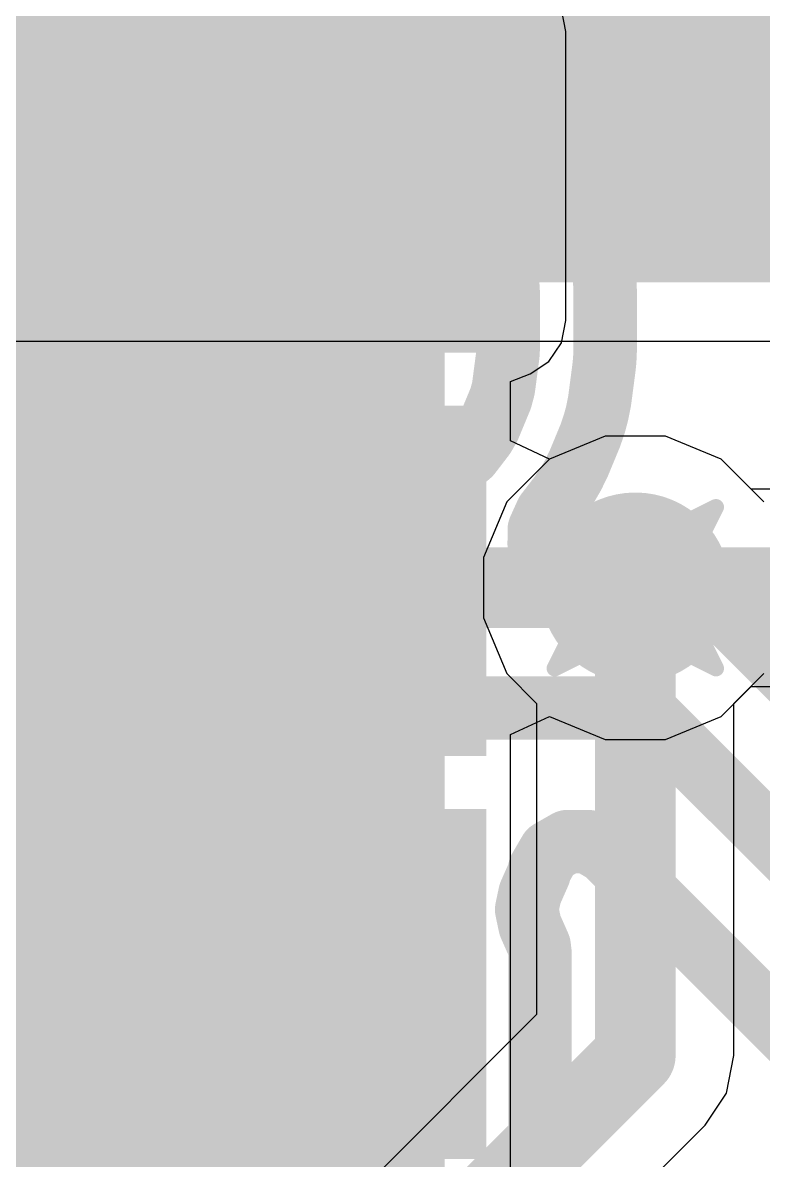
# Model space of a CAD drawing. Header units: inches. Extents: x 0 to 12.4, y -0.6 to 2.2.
# Drawn here: x 1.681 to 1.7729, y 1.743 to 1.8841 of the extents above; entities that cross this region are included whole.
import ezdxf

# ---------------------------------------------------------------- set-up
doc = ezdxf.new("R2010")
doc.units = ezdxf.units.IN
doc.header["$MEASUREMENT"] = 0
for name, color, linetype in [('Bottom Layer', 5, 'Continuous'), ('Dimension', 6, 'Continuous'), ('Drill Drawing', 1, 'Continuous'), ('Top Layer', 1, 'Continuous'), ('Top Paste', 8, 'Continuous'), ('Top Solder', 216, 'Continuous'), ('Via Holes', 16, 'Continuous')]:
    doc.layers.add(name, color=color, linetype=linetype)

# ---------------------------------------------------------------- blocks, each defined once
blk = doc.blocks.new('41_SMD_UFL_M______17')
at = {"layer": 'Top Layer'}
for points in [[(-0.37401575, 0.31732285), (-0.31496065, 0.31732285), (-0.31496065, 0.28188975), (-0.37401575, 0.28188975)], [(-0.37401575, 0.26732285), (-0.31496065, 0.26732285), (-0.31496065, 0.23188975), (-0.37401575, 0.23188975)], [(-0.37401575, 0.21732285), (-0.31496065, 0.21732285), (-0.31496065, 0.18188975), (-0.37401575, 0.18188975)]]:
    blk.add_hatch(color=1, dxfattribs=at).paths.add_polyline_path(points)
at = {"layer": 'Top Paste'}
for points in [[(-0.37401575, 0.31732285), (-0.31496065, 0.31732285), (-0.31496065, 0.28188975), (-0.37401575, 0.28188975)], [(-0.37401575, 0.26732285), (-0.31496065, 0.26732285), (-0.31496065, 0.23188975), (-0.37401575, 0.23188975)], [(-0.37401575, 0.21732285), (-0.31496065, 0.21732285), (-0.31496065, 0.18188975), (-0.37401575, 0.18188975)]]:
    blk.add_hatch(color=8, dxfattribs=at).paths.add_polyline_path(points)
at = {"layer": 'Top Solder'}
for points in [[(-0.37801575, 0.32132285), (-0.31096065, 0.32132285), (-0.31096065, 0.27788975), (-0.37801575, 0.27788975)], [(-0.37801575, 0.27132285), (-0.31096065, 0.27132285), (-0.31096065, 0.22788975), (-0.37801575, 0.22788975)], [(-0.37801575, 0.22132285), (-0.31096065, 0.22132285), (-0.31096065, 0.17788975), (-0.37801575, 0.17788975)]]:
    blk.add_hatch(color=216, dxfattribs=at).paths.add_polyline_path(points)

msp = doc.modelspace()

# ---------------------------------------------------------------- hatches: boundary and pattern name
at = {"layer": 'Bottom Layer'}
h = msp.add_hatch(color=5, dxfattribs=at)
edge = h.paths.add_edge_path()
edge.add_arc((1.757, 1.814), 0.011811, 0, 360)
at = {"layer": 'Dimension'}
for points in [[(1.67430525, 1.91680765), (1.73336035, 1.91680765), (1.73336035, 1.88137455), (1.67430525, 1.88137455)], [(1.67430525, 1.91680765), (1.73336035, 1.91680765), (1.73336035, 1.88137455), (1.67430525, 1.88137455)], [(1.67430525, 1.91680765), (1.73336035, 1.91680765), (1.73336035, 1.88137455), (1.67430525, 1.88137455)], [(1.67430525, 1.86680765), (1.73336035, 1.86680765), (1.73336035, 1.83137455), (1.67430525, 1.83137455)], [(1.67430525, 1.86680765), (1.73336035, 1.86680765), (1.73336035, 1.83137455), (1.67430525, 1.83137455)], [(1.67430525, 1.86680765), (1.73336035, 1.86680765), (1.73336035, 1.83137455), (1.67430525, 1.83137455)], [(1.67430525, 1.81680765), (1.73336035, 1.81680765), (1.73336035, 1.78137455), (1.67430525, 1.78137455)], [(1.67430525, 1.81680765), (1.73336035, 1.81680765), (1.73336035, 1.78137455), (1.67430525, 1.78137455)], [(1.67430525, 1.81680765), (1.73336035, 1.81680765), (1.73336035, 1.78137455), (1.67430525, 1.78137455)], [(1.67430525, 1.76680765), (1.73336035, 1.76680765), (1.73336035, 1.73137455), (1.67430525, 1.73137455)], [(1.67430525, 1.76680765), (1.73336035, 1.76680765), (1.73336035, 1.73137455), (1.67430525, 1.73137455)], [(1.67430525, 1.76680765), (1.73336035, 1.76680765), (1.73336035, 1.73137455), (1.67430525, 1.73137455)]]:
    msp.add_hatch(color=6, dxfattribs=at).paths.add_polyline_path(points)
at = {"layer": 'Top Layer'}
msp.add_hatch(color=1, dxfattribs=at).paths.add_polyline_path([(1.619, 1.8471226), (1.7412344, 1.8471226), (1.7412344, 1.883), (1.619, 1.883)])
h = msp.add_hatch(color=1, dxfattribs=at)
edge = h.paths.add_edge_path()
edge.add_arc((1.757, 1.814), 0.011811, 0, 360)
at = {"layer": 'Via Holes'}
h = msp.add_hatch(color=7, dxfattribs=at)
edge = h.paths.add_edge_path()
edge.add_arc((1.757, 1.814), 0.0059055, 0, 360)

# ---------------------------------------------------------------- linework, layer by layer
at = {"layer": 'Bottom Layer'}
for p, q in [((1.6675858, 1.8445709), (2.2073259, 1.8445709)), ((1.7532583, 1.832811), (1.7463444, 1.8299472)), ((1.7607417, 1.832811), (1.7532583, 1.832811)), ((1.7676556, 1.8299472), (1.7607417, 1.832811)), ((1.7463444, 1.8299472), (1.7410528, 1.8246556)), ((1.7713677, 1.8262351), (1.7676556, 1.8299472)), ((2.137, 1.8262351), (1.7713677, 1.8262351)), ((1.7410528, 1.8246556), (1.738189, 1.8177417)), ((1.738189, 1.8177417), (1.738189, 1.8102583)), ((1.738189, 1.8102583), (1.7410528, 1.8033444)), ((1.7410528, 1.8033444), (1.7447649, 1.7996323)), ((1.7692351, 1.7996323), (1.7713677, 1.8017649)), ((1.7713677, 1.8017649), (2.1319321, 1.8017649)), ((1.7447649, 1.7996323), (1.7447649, 1.7610679)), ((1.7692351, 1.756), (1.7692351, 1.7996323)), ((1.7447649, 1.7610679), (1.6989321, 1.7152351)), ((1.7683038, 1.7513178), (1.7692351, 1.756)), ((1.7656515, 1.7473485), (1.7683038, 1.7513178)), ((1.7126515, 1.6943485), (1.7656515, 1.7473485))]:
    msp.add_line(p, q, dxfattribs=at)
for points in [[(0.7684136, 1.8814136, 0.0590551, 0.0590551, 0), (2.2225866, 1.8814136, 0.0590551, 0.0590551, 0)], [(1.757, 1.756, 0.01, 0.01, 0), (1.757, 1.814, 0.01, 0.01, 0)], [(1.757, 1.814, 0.01, 0.01, 0), (2.137, 1.814, 0.01, 0.01, 0)], [(1.704, 1.703, 0.01, 0.01, 0), (1.757, 1.756, 0.01, 0.01, 0)]]:
    msp.add_lwpolyline(points, format="xyseb", dxfattribs=at)
for points in [[(1.7545, 1.814, 0.005, 0.005, 1), (1.7595, 1.814, 0.005, 0.005, 1)], [(1.7545, 1.814, 0.005, 0.005, 1), (1.7595, 1.814, 0.005, 0.005, 1)], [(1.7545, 1.756, 0.005, 0.005, 1), (1.7595, 1.756, 0.005, 0.005, 1)], [(1.7545, 1.756, 0.005, 0.005, 1), (1.7595, 1.756, 0.005, 0.005, 1)]]:
    msp.add_lwpolyline(points, format="xyseb", close=True, dxfattribs=at)
at = {"layer": 'Dimension'}
for points in [[(1.7530454, 1.8796219, 0.007874, 0.007874, 0), (1.7530454, 1.8886058, 0.007874, 0.007874, 0)], [(1.752826, 1.8774507, 0.007874, 0.007874, 0), (1.7530315, 1.8793622, 0.007874, 0.007874, 0)], [(1.7530315, 1.8793622, 0.007874, 0.007874, 0), (1.7530454, 1.8796219, 0.007874, 0.007874, 0)], [(1.7509372, 1.8721707, 0.007874, 0.007874, 0), (1.7526867, 1.8768611, 0.007874, 0.007874, 0)], [(1.7526867, 1.8768611, 0.007874, 0.007874, 0), (1.752826, 1.8774507, 0.007874, 0.007874, 0)], [(1.7490779, 1.8683198, 0.007874, 0.007874, 0), (1.7500309, 1.8707959, 0.007874, 0.007874, 0)], [(1.7500309, 1.8707959, 0.007874, 0.007874, 0), (1.750606, 1.871564, 0.007874, 0.007874, 0)], [(1.750606, 1.871564, 0.007874, 0.007874, 0), (1.7509372, 1.8721707, 0.007874, 0.007874, 0)], [(1.6725389, 1.8695439, 0.007874, 0.007874, 0), (1.7269527, 1.8695439, 0.007874, 0.007874, 0)], [(1.7269527, 1.8695439, 0.007874, 0.007874, 0), (1.7288209, 1.8691723, 0.007874, 0.007874, 0)], [(1.7288209, 1.8691723, 0.007874, 0.007874, 0), (1.7307981, 1.8683533, 0.007874, 0.007874, 0)], [(1.7307981, 1.8683533, 0.007874, 0.007874, 0), (1.7319018, 1.8677161, 0.007874, 0.007874, 0)], [(1.7490779, 1.8683198, 0.007874, 0.007874, 0), (1.7495606, 1.865711, 0.007874, 0.007874, 0)], [(1.7319018, 1.8677161, 0.007874, 0.007874, 0), (1.7349589, 1.8653703, 0.007874, 0.007874, 0)], [(1.7349589, 1.8653703, 0.007874, 0.007874, 0), (1.73586, 1.8644691, 0.007874, 0.007874, 0)], [(1.7495606, 1.865711, 0.007874, 0.007874, 0), (1.749955, 1.8649111, 0.007874, 0.007874, 0)], [(1.73586, 1.8644691, 0.007874, 0.007874, 0), (1.7382058, 1.861412, 0.007874, 0.007874, 0)], [(1.749955, 1.8649111, 0.007874, 0.007874, 0), (1.7514297, 1.861351, 0.007874, 0.007874, 0)], [(1.7382058, 1.861412, 0.007874, 0.007874, 0), (1.738843, 1.8603084, 0.007874, 0.007874, 0)], [(1.7514297, 1.861351, 0.007874, 0.007874, 0), (1.7519354, 1.8598613, 0.007874, 0.007874, 0)], [(1.738843, 1.8603084, 0.007874, 0.007874, 0), (1.7403177, 1.8567483, 0.007874, 0.007874, 0)], [(1.7519354, 1.8598613, 0.007874, 0.007874, 0), (1.7522652, 1.8586303, 0.007874, 0.007874, 0)], [(1.7522652, 1.8586303, 0.007874, 0.007874, 0), (1.7525722, 1.8570873, 0.007874, 0.007874, 0)], [(1.7403177, 1.8567483, 0.007874, 0.007874, 0), (1.7406475, 1.8555173, 0.007874, 0.007874, 0)], [(1.7525722, 1.8570873, 0.007874, 0.007874, 0), (1.7531173, 1.8529469, 0.007874, 0.007874, 0)], [(1.7406475, 1.8555173, 0.007874, 0.007874, 0), (1.7411926, 1.8513769, 0.007874, 0.007874, 0)], [(1.7531173, 1.8529469, 0.007874, 0.007874, 0), (1.7531944, 1.8521637, 0.007874, 0.007874, 0)], [(1.7411926, 1.8513769, 0.007874, 0.007874, 0), (1.7412344, 1.8507397, 0.007874, 0.007874, 0)], [(1.7531944, 1.8521637, 0.007874, 0.007874, 0), (1.7532362, 1.8515264, 0.007874, 0.007874, 0)], [(1.7532362, 1.8515264, 0.007874, 0.007874, 0), (1.753262, 1.8507397, 0.007874, 0.007874, 0)], [(1.7412344, 1.8435055, 0.007874, 0.007874, 0), (1.7412344, 1.8507397, 0.007874, 0.007874, 0)], [(1.753262, 1.8435055, 0.007874, 0.007874, 0), (1.753262, 1.8507397, 0.007874, 0.007874, 0)], [(1.7406475, 1.838728, 0.007874, 0.007874, 0), (1.7411926, 1.8428683, 0.007874, 0.007874, 0)], [(1.7411926, 1.8428683, 0.007874, 0.007874, 0), (1.7412344, 1.8435055, 0.007874, 0.007874, 0)], [(1.7531944, 1.8420815, 0.007874, 0.007874, 0), (1.7532362, 1.8427188, 0.007874, 0.007874, 0)], [(1.7532362, 1.8427188, 0.007874, 0.007874, 0), (1.753262, 1.8435055, 0.007874, 0.007874, 0)], [(1.7525722, 1.837158, 0.007874, 0.007874, 0), (1.7531173, 1.8412983, 0.007874, 0.007874, 0)], [(1.7531173, 1.8412983, 0.007874, 0.007874, 0), (1.7531944, 1.8420815, 0.007874, 0.007874, 0)], [(1.7403177, 1.837497, 0.007874, 0.007874, 0), (1.7406475, 1.838728, 0.007874, 0.007874, 0)], [(1.738843, 1.8339369, 0.007874, 0.007874, 0), (1.7403177, 1.837497, 0.007874, 0.007874, 0)], [(1.7522652, 1.835615, 0.007874, 0.007874, 0), (1.7525722, 1.837158, 0.007874, 0.007874, 0)], [(1.7519354, 1.834384, 0.007874, 0.007874, 0), (1.7522652, 1.835615, 0.007874, 0.007874, 0)], [(1.7514297, 1.8328942, 0.007874, 0.007874, 0), (1.7519354, 1.834384, 0.007874, 0.007874, 0)], [(1.7364526, 1.8305483, 0.007874, 0.007874, 0), (1.7382058, 1.8328332, 0.007874, 0.007874, 0)], [(1.7382058, 1.8328332, 0.007874, 0.007874, 0), (1.738843, 1.8339369, 0.007874, 0.007874, 0)], [(1.749955, 1.8293341, 0.007874, 0.007874, 0), (1.7514297, 1.8328942, 0.007874, 0.007874, 0)], [(1.7347388, 1.8291418, 0.007874, 0.007874, 0), (1.7364526, 1.8305483, 0.007874, 0.007874, 0)], [(1.6726798, 1.8286383, 0.007874, 0.007874, 0), (1.7325796, 1.8286383, 0.007874, 0.007874, 0)], [(1.7325796, 1.8286383, 0.007874, 0.007874, 0), (1.7347388, 1.8291418, 0.007874, 0.007874, 0)], [(1.7492592, 1.827923, 0.007874, 0.007874, 0), (1.749955, 1.8293341, 0.007874, 0.007874, 0)], [(1.748622, 1.8268194, 0.007874, 0.007874, 0), (1.7492592, 1.827923, 0.007874, 0.007874, 0)], [(1.747748, 1.8255114, 0.007874, 0.007874, 0), (1.748622, 1.8268194, 0.007874, 0.007874, 0)], [(1.7460115, 1.8232484, 0.007874, 0.007874, 0), (1.747748, 1.8255114, 0.007874, 0.007874, 0)], [(1.7450948, 1.8212198, 0.007874, 0.007874, 0), (1.7460115, 1.8232484, 0.007874, 0.007874, 0)], [(1.7450948, 1.8212198, 0.007874, 0.007874, 0), (1.7451534, 1.819572, 0.007874, 0.007874, 0)], [(1.7450763, 1.8195631, 0.007874, 0.007874, 0), (1.7451534, 1.819572, 0.007874, 0.007874, 0)], [(1.7450763, 1.8195631, 0.007874, 0.007874, 0), (1.7451186, 1.8191985, 0.007874, 0.007874, 0)], [(1.7451186, 1.8191985, 0.007874, 0.007874, 0), (1.745121, 1.8191782, 0.007874, 0.007874, 0)], [(1.745121, 1.8191782, 0.007874, 0.007874, 0), (1.7451723, 1.8190411, 0.007874, 0.007874, 0)], [(1.7451723, 1.8190411, 0.007874, 0.007874, 0), (1.7451739, 1.818995, 0.007874, 0.007874, 0)], [(1.7451739, 1.818995, 0.007874, 0.007874, 0), (1.745215, 1.8188441, 0.007874, 0.007874, 0)], [(1.745215, 1.8188441, 0.007874, 0.007874, 0), (1.7452431, 1.8188518, 0.007874, 0.007874, 0)], [(1.7452431, 1.8188518, 0.007874, 0.007874, 0), (1.7459428, 1.8169818, 0.007874, 0.007874, 0)], [(1.7459428, 1.8169818, 0.007874, 0.007874, 0), (1.7476939, 1.815422, 0.007874, 0.007874, 0)], [(1.7476939, 1.815422, 0.007874, 0.007874, 0), (1.7499704, 1.8148588, 0.007874, 0.007874, 0)], [(1.7499704, 1.8148588, 0.007874, 0.007874, 0), (1.7598829, 1.8148588, 0.007874, 0.007874, 0)], [(1.7598829, 1.8148588, 0.007874, 0.007874, 0), (1.7602672, 1.8148588, 0.007874, 0.007874, 0)], [(1.7602672, 1.8148588, 0.007874, 0.007874, 0), (1.7606326, 1.8147401, 0.007874, 0.007874, 0)], [(1.7606326, 1.8147401, 0.007874, 0.007874, 0), (1.7606327, 1.8147401, 0.007874, 0.007874, 0)], [(1.7606327, 1.8147401, 0.007874, 0.007874, 0), (1.7610968, 1.8145893, 0.007874, 0.007874, 0)], [(1.7610968, 1.8145893, 0.007874, 0.007874, 0), (1.7618414, 1.8144105, 0.007874, 0.007874, 0)], [(1.7618414, 1.8144105, 0.007874, 0.007874, 0), (1.7623236, 1.8143341, 0.007874, 0.007874, 0)], [(1.7623236, 1.8143341, 0.007874, 0.007874, 0), (1.7623237, 1.8143341, 0.007874, 0.007874, 0)], [(1.7623237, 1.8143341, 0.007874, 0.007874, 0), (1.7627031, 1.814274, 0.007874, 0.007874, 0)], [(1.7627031, 1.814274, 0.007874, 0.007874, 0), (1.7630453, 1.8140996, 0.007874, 0.007874, 0)], [(1.7630453, 1.8140996, 0.007874, 0.007874, 0), (1.7630454, 1.8140996, 0.007874, 0.007874, 0)], [(1.7630454, 1.8140996, 0.007874, 0.007874, 0), (1.7634802, 1.813878, 0.007874, 0.007874, 0)], [(1.7634802, 1.813878, 0.007874, 0.007874, 0), (1.7641879, 1.8135849, 0.007874, 0.007874, 0)], [(1.7641879, 1.8135849, 0.007874, 0.007874, 0), (1.7650175, 1.8133154, 0.007874, 0.007874, 0)], [(1.7650175, 1.8133154, 0.007874, 0.007874, 0), (1.7653281, 1.8130897, 0.007874, 0.007874, 0)], [(1.7653281, 1.8130897, 0.007874, 0.007874, 0), (1.7653284, 1.8130895, 0.007874, 0.007874, 0)], [(1.7653284, 1.8130895, 0.007874, 0.007874, 0), (1.7657232, 1.8128027, 0.007874, 0.007874, 0)], [(1.7657232, 1.8128027, 0.007874, 0.007874, 0), (1.7663761, 1.8124026, 0.007874, 0.007874, 0)], [(1.7663761, 1.8124026, 0.007874, 0.007874, 0), (1.7668111, 1.8121809, 0.007874, 0.007874, 0)], [(1.7668111, 1.8121809, 0.007874, 0.007874, 0), (1.7671534, 1.8120065, 0.007874, 0.007874, 0)], [(1.7671534, 1.8120065, 0.007874, 0.007874, 0), (1.7680417, 1.8111182, 0.007874, 0.007874, 0)], [(1.7680417, 1.8111182, 0.007874, 0.007874, 0), (1.7680418, 1.811118, 0.007874, 0.007874, 0)], [(1.7680418, 1.811118, 0.007874, 0.007874, 0), (1.8477495, 1.7314104, 0.007874, 0.007874, 0)], [(1.6750927, 1.7990911, 0.007874, 0.007874, 0), (1.7038328, 1.7990911, 0.007874, 0.007874, 0)], [(1.7038328, 1.7990911, 0.007874, 0.007874, 0), (1.7577698, 1.7990911, 0.007874, 0.007874, 0)], [(1.7577698, 1.7990911, 0.007874, 0.007874, 0), (1.8357226, 1.7211383, 0.007874, 0.007874, 0)], [(1.7464143, 1.7812635, 0.007874, 0.007874, 0), (1.7486019, 1.7825196, 0.007874, 0.007874, 0)], [(1.7486019, 1.7825196, 0.007874, 0.007874, 0), (1.7511244, 1.7825159, 0.007874, 0.007874, 0)], [(1.7511244, 1.7825159, 0.007874, 0.007874, 0), (1.7533084, 1.7812536, 0.007874, 0.007874, 0)], [(1.7451457, 1.7790832, 0.007874, 0.007874, 0), (1.7464143, 1.7812635, 0.007874, 0.007874, 0)], [(1.7533084, 1.7812536, 0.007874, 0.007874, 0), (1.818525, 1.716037, 0.007874, 0.007874, 0)], [(1.7439478, 1.776063, 0.007874, 0.007874, 0), (1.7450763, 1.778619, 0.007874, 0.007874, 0)], [(1.7450763, 1.778619, 0.007874, 0.007874, 0), (1.7451186, 1.7789838, 0.007874, 0.007874, 0)], [(1.7451186, 1.7789838, 0.007874, 0.007874, 0), (1.7451457, 1.7790832, 0.007874, 0.007874, 0)], [(1.7435318, 1.7740912, 0.007874, 0.007874, 0), (1.7439478, 1.776063, 0.007874, 0.007874, 0)], [(1.7435318, 1.7740912, 0.007874, 0.007874, 0), (1.7439478, 1.7721192, 0.007874, 0.007874, 0)], [(1.7439478, 1.7721192, 0.007874, 0.007874, 0), (1.7450763, 1.7695632, 0.007874, 0.007874, 0)], [(1.7450763, 1.7695632, 0.007874, 0.007874, 0), (1.7451911, 1.7685739, 0.007874, 0.007874, 0)], [(1.7451911, 1.7296082, 0.007874, 0.007874, 0), (1.7451911, 1.7685739, 0.007874, 0.007874, 0)]]:
    msp.add_lwpolyline(points, format="xyseb", dxfattribs=at)
for points in [[(1.751063, 1.8793622, 0.003937, 0.003937, 1), (1.755, 1.8793622, 0.003937, 0.003937, 1)], [(1.751063, 1.8793622, 0.003937, 0.003937, 1), (1.755, 1.8793622, 0.003937, 0.003937, 1)], [(1.7510769, 1.8796219, 0.003937, 0.003937, 1), (1.7550139, 1.8796219, 0.003937, 0.003937, 1)], [(1.7510769, 1.8796219, 0.003937, 0.003937, 1), (1.7550139, 1.8796219, 0.003937, 0.003937, 1)], [(1.7507182, 1.8768611, 0.003937, 0.003937, 1), (1.7546552, 1.8768611, 0.003937, 0.003937, 1)], [(1.7507182, 1.8768611, 0.003937, 0.003937, 1), (1.7546552, 1.8768611, 0.003937, 0.003937, 1)], [(1.7508575, 1.8774507, 0.003937, 0.003937, 1), (1.7547945, 1.8774507, 0.003937, 0.003937, 1)], [(1.7508575, 1.8774507, 0.003937, 0.003937, 1), (1.7547945, 1.8774507, 0.003937, 0.003937, 1)], [(1.7480624, 1.8707959, 0.003937, 0.003937, 1), (1.7519994, 1.8707959, 0.003937, 0.003937, 1)], [(1.7480624, 1.8707959, 0.003937, 0.003937, 1), (1.7519994, 1.8707959, 0.003937, 0.003937, 1)], [(1.7486375, 1.871564, 0.003937, 0.003937, 1), (1.7525745, 1.871564, 0.003937, 0.003937, 1)], [(1.7486375, 1.871564, 0.003937, 0.003937, 1), (1.7525745, 1.871564, 0.003937, 0.003937, 1)], [(1.7489687, 1.8721707, 0.003937, 0.003937, 1), (1.7529057, 1.8721707, 0.003937, 0.003937, 1)], [(1.7489687, 1.8721707, 0.003937, 0.003937, 1), (1.7529057, 1.8721707, 0.003937, 0.003937, 1)], [(1.7249842, 1.8695439, 0.003937, 0.003937, 1), (1.7289212, 1.8695439, 0.003937, 0.003937, 1)], [(1.7249842, 1.8695439, 0.003937, 0.003937, 1), (1.7289212, 1.8695439, 0.003937, 0.003937, 1)], [(1.7268524, 1.8691723, 0.003937, 0.003937, 1), (1.7307894, 1.8691723, 0.003937, 0.003937, 1)], [(1.7268524, 1.8691723, 0.003937, 0.003937, 1), (1.7307894, 1.8691723, 0.003937, 0.003937, 1)], [(1.7288296, 1.8683533, 0.003937, 0.003937, 1), (1.7327666, 1.8683533, 0.003937, 0.003937, 1)], [(1.7288296, 1.8683533, 0.003937, 0.003937, 1), (1.7327666, 1.8683533, 0.003937, 0.003937, 1)], [(1.7471094, 1.8683198, 0.003937, 0.003937, 1), (1.7510464, 1.8683198, 0.003937, 0.003937, 1)], [(1.7471094, 1.8683198, 0.003937, 0.003937, 1), (1.7510464, 1.8683198, 0.003937, 0.003937, 1)], [(1.7299333, 1.8677161, 0.003937, 0.003937, 1), (1.7338703, 1.8677161, 0.003937, 0.003937, 1)], [(1.7299333, 1.8677161, 0.003937, 0.003937, 1), (1.7338703, 1.8677161, 0.003937, 0.003937, 1)], [(1.7329904, 1.8653703, 0.003937, 0.003937, 1), (1.7369274, 1.8653703, 0.003937, 0.003937, 1)], [(1.7329904, 1.8653703, 0.003937, 0.003937, 1), (1.7369274, 1.8653703, 0.003937, 0.003937, 1)], [(1.7475921, 1.865711, 0.003937, 0.003937, 1), (1.7515291, 1.865711, 0.003937, 0.003937, 1)], [(1.7475921, 1.865711, 0.003937, 0.003937, 1), (1.7515291, 1.865711, 0.003937, 0.003937, 1)], [(1.7338915, 1.8644691, 0.003937, 0.003937, 1), (1.7378285, 1.8644691, 0.003937, 0.003937, 1)], [(1.7338915, 1.8644691, 0.003937, 0.003937, 1), (1.7378285, 1.8644691, 0.003937, 0.003937, 1)], [(1.7479865, 1.8649111, 0.003937, 0.003937, 1), (1.7519235, 1.8649111, 0.003937, 0.003937, 1)], [(1.7479865, 1.8649111, 0.003937, 0.003937, 1), (1.7519235, 1.8649111, 0.003937, 0.003937, 1)], [(1.7362373, 1.861412, 0.003937, 0.003937, 1), (1.7401743, 1.861412, 0.003937, 0.003937, 1)], [(1.7362373, 1.861412, 0.003937, 0.003937, 1), (1.7401743, 1.861412, 0.003937, 0.003937, 1)], [(1.7494612, 1.861351, 0.003937, 0.003937, 1), (1.7533982, 1.861351, 0.003937, 0.003937, 1)], [(1.7494612, 1.861351, 0.003937, 0.003937, 1), (1.7533982, 1.861351, 0.003937, 0.003937, 1)], [(1.7368745, 1.8603084, 0.003937, 0.003937, 1), (1.7408115, 1.8603084, 0.003937, 0.003937, 1)], [(1.7368745, 1.8603084, 0.003937, 0.003937, 1), (1.7408115, 1.8603084, 0.003937, 0.003937, 1)], [(1.7499669, 1.8598613, 0.003937, 0.003937, 1), (1.7539039, 1.8598613, 0.003937, 0.003937, 1)], [(1.7499669, 1.8598613, 0.003937, 0.003937, 1), (1.7539039, 1.8598613, 0.003937, 0.003937, 1)], [(1.7502967, 1.8586303, 0.003937, 0.003937, 1), (1.7542337, 1.8586303, 0.003937, 0.003937, 1)], [(1.7502967, 1.8586303, 0.003937, 0.003937, 1), (1.7542337, 1.8586303, 0.003937, 0.003937, 1)], [(1.7383492, 1.8567483, 0.003937, 0.003937, 1), (1.7422862, 1.8567483, 0.003937, 0.003937, 1)], [(1.7383492, 1.8567483, 0.003937, 0.003937, 1), (1.7422862, 1.8567483, 0.003937, 0.003937, 1)], [(1.7506037, 1.8570873, 0.003937, 0.003937, 1), (1.7545407, 1.8570873, 0.003937, 0.003937, 1)], [(1.7506037, 1.8570873, 0.003937, 0.003937, 1), (1.7545407, 1.8570873, 0.003937, 0.003937, 1)], [(1.738679, 1.8555173, 0.003937, 0.003937, 1), (1.742616, 1.8555173, 0.003937, 0.003937, 1)], [(1.738679, 1.8555173, 0.003937, 0.003937, 1), (1.742616, 1.8555173, 0.003937, 0.003937, 1)], [(1.7511488, 1.8529469, 0.003937, 0.003937, 1), (1.7550858, 1.8529469, 0.003937, 0.003937, 1)], [(1.7511488, 1.8529469, 0.003937, 0.003937, 1), (1.7550858, 1.8529469, 0.003937, 0.003937, 1)], [(1.7392241, 1.8513769, 0.003937, 0.003937, 1), (1.7431611, 1.8513769, 0.003937, 0.003937, 1)], [(1.7392241, 1.8513769, 0.003937, 0.003937, 1), (1.7431611, 1.8513769, 0.003937, 0.003937, 1)], [(1.7512259, 1.8521637, 0.003937, 0.003937, 1), (1.7551629, 1.8521637, 0.003937, 0.003937, 1)], [(1.7512259, 1.8521637, 0.003937, 0.003937, 1), (1.7551629, 1.8521637, 0.003937, 0.003937, 1)], [(1.7512677, 1.8515264, 0.003937, 0.003937, 1), (1.7552047, 1.8515264, 0.003937, 0.003937, 1)], [(1.7512677, 1.8515264, 0.003937, 0.003937, 1), (1.7552047, 1.8515264, 0.003937, 0.003937, 1)], [(1.7392659, 1.8507397, 0.003937, 0.003937, 1), (1.7432029, 1.8507397, 0.003937, 0.003937, 1)], [(1.7392659, 1.8507397, 0.003937, 0.003937, 1), (1.7432029, 1.8507397, 0.003937, 0.003937, 1)], [(1.7512935, 1.8507397, 0.003937, 0.003937, 1), (1.7552305, 1.8507397, 0.003937, 0.003937, 1)], [(1.7512935, 1.8507397, 0.003937, 0.003937, 1), (1.7552305, 1.8507397, 0.003937, 0.003937, 1)], [(1.7392241, 1.8428683, 0.003937, 0.003937, 1), (1.7431611, 1.8428683, 0.003937, 0.003937, 1)], [(1.7392241, 1.8428683, 0.003937, 0.003937, 1), (1.7431611, 1.8428683, 0.003937, 0.003937, 1)], [(1.7392659, 1.8435055, 0.003937, 0.003937, 1), (1.7432029, 1.8435055, 0.003937, 0.003937, 1)], [(1.7392659, 1.8435055, 0.003937, 0.003937, 1), (1.7432029, 1.8435055, 0.003937, 0.003937, 1)], [(1.7512677, 1.8427188, 0.003937, 0.003937, 1), (1.7552047, 1.8427188, 0.003937, 0.003937, 1)], [(1.7512677, 1.8427188, 0.003937, 0.003937, 1), (1.7552047, 1.8427188, 0.003937, 0.003937, 1)], [(1.7512935, 1.8435055, 0.003937, 0.003937, 1), (1.7552305, 1.8435055, 0.003937, 0.003937, 1)], [(1.7512935, 1.8435055, 0.003937, 0.003937, 1), (1.7552305, 1.8435055, 0.003937, 0.003937, 1)], [(1.7511488, 1.8412983, 0.003937, 0.003937, 1), (1.7550858, 1.8412983, 0.003937, 0.003937, 1)], [(1.7511488, 1.8412983, 0.003937, 0.003937, 1), (1.7550858, 1.8412983, 0.003937, 0.003937, 1)], [(1.7512259, 1.8420815, 0.003937, 0.003937, 1), (1.7551629, 1.8420815, 0.003937, 0.003937, 1)], [(1.7512259, 1.8420815, 0.003937, 0.003937, 1), (1.7551629, 1.8420815, 0.003937, 0.003937, 1)], [(1.738679, 1.838728, 0.003937, 0.003937, 1), (1.742616, 1.838728, 0.003937, 0.003937, 1)], [(1.738679, 1.838728, 0.003937, 0.003937, 1), (1.742616, 1.838728, 0.003937, 0.003937, 1)], [(1.7383492, 1.837497, 0.003937, 0.003937, 1), (1.7422862, 1.837497, 0.003937, 0.003937, 1)], [(1.7383492, 1.837497, 0.003937, 0.003937, 1), (1.7422862, 1.837497, 0.003937, 0.003937, 1)], [(1.7506037, 1.837158, 0.003937, 0.003937, 1), (1.7545407, 1.837158, 0.003937, 0.003937, 1)], [(1.7506037, 1.837158, 0.003937, 0.003937, 1), (1.7545407, 1.837158, 0.003937, 0.003937, 1)], [(1.7502967, 1.835615, 0.003937, 0.003937, 1), (1.7542337, 1.835615, 0.003937, 0.003937, 1)], [(1.7502967, 1.835615, 0.003937, 0.003937, 1), (1.7542337, 1.835615, 0.003937, 0.003937, 1)], [(1.7499669, 1.834384, 0.003937, 0.003937, 1), (1.7539039, 1.834384, 0.003937, 0.003937, 1)], [(1.7499669, 1.834384, 0.003937, 0.003937, 1), (1.7539039, 1.834384, 0.003937, 0.003937, 1)], [(1.7362373, 1.8328332, 0.003937, 0.003937, 1), (1.7401743, 1.8328332, 0.003937, 0.003937, 1)], [(1.7362373, 1.8328332, 0.003937, 0.003937, 1), (1.7401743, 1.8328332, 0.003937, 0.003937, 1)], [(1.7368745, 1.8339369, 0.003937, 0.003937, 1), (1.7408115, 1.8339369, 0.003937, 0.003937, 1)], [(1.7368745, 1.8339369, 0.003937, 0.003937, 1), (1.7408115, 1.8339369, 0.003937, 0.003937, 1)], [(1.7494612, 1.8328942, 0.003937, 0.003937, 1), (1.7533982, 1.8328942, 0.003937, 0.003937, 1)], [(1.7494612, 1.8328942, 0.003937, 0.003937, 1), (1.7533982, 1.8328942, 0.003937, 0.003937, 1)], [(1.7344841, 1.8305483, 0.003937, 0.003937, 1), (1.7384211, 1.8305483, 0.003937, 0.003937, 1)], [(1.7344841, 1.8305483, 0.003937, 0.003937, 1), (1.7384211, 1.8305483, 0.003937, 0.003937, 1)], [(1.7306111, 1.8286383, 0.003937, 0.003937, 1), (1.7345481, 1.8286383, 0.003937, 0.003937, 1)], [(1.7306111, 1.8286383, 0.003937, 0.003937, 1), (1.7345481, 1.8286383, 0.003937, 0.003937, 1)], [(1.7327703, 1.8291418, 0.003937, 0.003937, 1), (1.7367073, 1.8291418, 0.003937, 0.003937, 1)], [(1.7327703, 1.8291418, 0.003937, 0.003937, 1), (1.7367073, 1.8291418, 0.003937, 0.003937, 1)], [(1.7479865, 1.8293341, 0.003937, 0.003937, 1), (1.7519235, 1.8293341, 0.003937, 0.003937, 1)], [(1.7479865, 1.8293341, 0.003937, 0.003937, 1), (1.7519235, 1.8293341, 0.003937, 0.003937, 1)], [(1.7472907, 1.827923, 0.003937, 0.003937, 1), (1.7512277, 1.827923, 0.003937, 0.003937, 1)], [(1.7472907, 1.827923, 0.003937, 0.003937, 1), (1.7512277, 1.827923, 0.003937, 0.003937, 1)], [(1.7466535, 1.8268194, 0.003937, 0.003937, 1), (1.7505905, 1.8268194, 0.003937, 0.003937, 1)], [(1.7466535, 1.8268194, 0.003937, 0.003937, 1), (1.7505905, 1.8268194, 0.003937, 0.003937, 1)], [(1.7457795, 1.8255114, 0.003937, 0.003937, 1), (1.7497165, 1.8255114, 0.003937, 0.003937, 1)], [(1.7457795, 1.8255114, 0.003937, 0.003937, 1), (1.7497165, 1.8255114, 0.003937, 0.003937, 1)], [(1.744043, 1.8232484, 0.003937, 0.003937, 1), (1.74798, 1.8232484, 0.003937, 0.003937, 1)], [(1.744043, 1.8232484, 0.003937, 0.003937, 1), (1.74798, 1.8232484, 0.003937, 0.003937, 1)], [(1.7431263, 1.8212198, 0.003937, 0.003937, 1), (1.7470633, 1.8212198, 0.003937, 0.003937, 1)], [(1.7431263, 1.8212198, 0.003937, 0.003937, 1), (1.7470633, 1.8212198, 0.003937, 0.003937, 1)], [(1.7431078, 1.8195631, 0.003937, 0.003937, 1), (1.7470448, 1.8195631, 0.003937, 0.003937, 1)], [(1.7431078, 1.8195631, 0.003937, 0.003937, 1), (1.7470448, 1.8195631, 0.003937, 0.003937, 1)], [(1.7431501, 1.8191985, 0.003937, 0.003937, 1), (1.7470871, 1.8191985, 0.003937, 0.003937, 1)], [(1.7431501, 1.8191985, 0.003937, 0.003937, 1), (1.7470871, 1.8191985, 0.003937, 0.003937, 1)], [(1.7431525, 1.8191782, 0.003937, 0.003937, 1), (1.7470895, 1.8191782, 0.003937, 0.003937, 1)], [(1.7431525, 1.8191782, 0.003937, 0.003937, 1), (1.7470895, 1.8191782, 0.003937, 0.003937, 1)], [(1.7431849, 1.819572, 0.003937, 0.003937, 1), (1.7471219, 1.819572, 0.003937, 0.003937, 1)], [(1.7431849, 1.819572, 0.003937, 0.003937, 1), (1.7471219, 1.819572, 0.003937, 0.003937, 1)], [(1.7432038, 1.8190411, 0.003937, 0.003937, 1), (1.7471408, 1.8190411, 0.003937, 0.003937, 1)], [(1.7432038, 1.8190411, 0.003937, 0.003937, 1), (1.7471408, 1.8190411, 0.003937, 0.003937, 1)], [(1.7432054, 1.818995, 0.003937, 0.003937, 1), (1.7471424, 1.818995, 0.003937, 0.003937, 1)], [(1.7432054, 1.818995, 0.003937, 0.003937, 1), (1.7471424, 1.818995, 0.003937, 0.003937, 1)], [(1.7432465, 1.8188441, 0.003937, 0.003937, 1), (1.7471835, 1.8188441, 0.003937, 0.003937, 1)], [(1.7432465, 1.8188441, 0.003937, 0.003937, 1), (1.7471835, 1.8188441, 0.003937, 0.003937, 1)], [(1.7432746, 1.8188518, 0.003937, 0.003937, 1), (1.7472116, 1.8188518, 0.003937, 0.003937, 1)], [(1.7432746, 1.8188518, 0.003937, 0.003937, 1), (1.7472116, 1.8188518, 0.003937, 0.003937, 1)], [(1.7439743, 1.8169818, 0.003937, 0.003937, 1), (1.7479113, 1.8169818, 0.003937, 0.003937, 1)], [(1.7439743, 1.8169818, 0.003937, 0.003937, 1), (1.7479113, 1.8169818, 0.003937, 0.003937, 1)], [(1.7457254, 1.815422, 0.003937, 0.003937, 1), (1.7496624, 1.815422, 0.003937, 0.003937, 1)], [(1.7457254, 1.815422, 0.003937, 0.003937, 1), (1.7496624, 1.815422, 0.003937, 0.003937, 1)], [(1.7480019, 1.8148588, 0.003937, 0.003937, 1), (1.7519389, 1.8148588, 0.003937, 0.003937, 1)], [(1.7480019, 1.8148588, 0.003937, 0.003937, 1), (1.7519389, 1.8148588, 0.003937, 0.003937, 1)], [(1.7579144, 1.8148588, 0.003937, 0.003937, 1), (1.7618514, 1.8148588, 0.003937, 0.003937, 1)], [(1.7579144, 1.8148588, 0.003937, 0.003937, 1), (1.7618514, 1.8148588, 0.003937, 0.003937, 1)], [(1.7582987, 1.8148588, 0.003937, 0.003937, 1), (1.7622357, 1.8148588, 0.003937, 0.003937, 1)], [(1.7582987, 1.8148588, 0.003937, 0.003937, 1), (1.7622357, 1.8148588, 0.003937, 0.003937, 1)], [(1.7586641, 1.8147401, 0.003937, 0.003937, 1), (1.7626011, 1.8147401, 0.003937, 0.003937, 1)], [(1.7586641, 1.8147401, 0.003937, 0.003937, 1), (1.7626011, 1.8147401, 0.003937, 0.003937, 1)], [(1.7586642, 1.8147401, 0.003937, 0.003937, 1), (1.7626012, 1.8147401, 0.003937, 0.003937, 1)], [(1.7586642, 1.8147401, 0.003937, 0.003937, 1), (1.7626012, 1.8147401, 0.003937, 0.003937, 1)], [(1.7591283, 1.8145893, 0.003937, 0.003937, 1), (1.7630653, 1.8145893, 0.003937, 0.003937, 1)], [(1.7591283, 1.8145893, 0.003937, 0.003937, 1), (1.7630653, 1.8145893, 0.003937, 0.003937, 1)], [(1.7598729, 1.8144105, 0.003937, 0.003937, 1), (1.7638099, 1.8144105, 0.003937, 0.003937, 1)], [(1.7598729, 1.8144105, 0.003937, 0.003937, 1), (1.7638099, 1.8144105, 0.003937, 0.003937, 1)], [(1.7603551, 1.8143341, 0.003937, 0.003937, 1), (1.7642921, 1.8143341, 0.003937, 0.003937, 1)], [(1.7603551, 1.8143341, 0.003937, 0.003937, 1), (1.7642921, 1.8143341, 0.003937, 0.003937, 1)], [(1.7603552, 1.8143341, 0.003937, 0.003937, 1), (1.7642922, 1.8143341, 0.003937, 0.003937, 1)], [(1.7603552, 1.8143341, 0.003937, 0.003937, 1), (1.7642922, 1.8143341, 0.003937, 0.003937, 1)], [(1.7607346, 1.814274, 0.003937, 0.003937, 1), (1.7646716, 1.814274, 0.003937, 0.003937, 1)], [(1.7607346, 1.814274, 0.003937, 0.003937, 1), (1.7646716, 1.814274, 0.003937, 0.003937, 1)], [(1.7610768, 1.8140996, 0.003937, 0.003937, 1), (1.7650138, 1.8140996, 0.003937, 0.003937, 1)], [(1.7610768, 1.8140996, 0.003937, 0.003937, 1), (1.7650138, 1.8140996, 0.003937, 0.003937, 1)], [(1.7610769, 1.8140996, 0.003937, 0.003937, 1), (1.7650139, 1.8140996, 0.003937, 0.003937, 1)], [(1.7610769, 1.8140996, 0.003937, 0.003937, 1), (1.7650139, 1.8140996, 0.003937, 0.003937, 1)], [(1.7615117, 1.813878, 0.003937, 0.003937, 1), (1.7654487, 1.813878, 0.003937, 0.003937, 1)], [(1.7615117, 1.813878, 0.003937, 0.003937, 1), (1.7654487, 1.813878, 0.003937, 0.003937, 1)], [(1.7622194, 1.8135849, 0.003937, 0.003937, 1), (1.7661564, 1.8135849, 0.003937, 0.003937, 1)], [(1.7622194, 1.8135849, 0.003937, 0.003937, 1), (1.7661564, 1.8135849, 0.003937, 0.003937, 1)], [(1.763049, 1.8133154, 0.003937, 0.003937, 1), (1.766986, 1.8133154, 0.003937, 0.003937, 1)], [(1.763049, 1.8133154, 0.003937, 0.003937, 1), (1.766986, 1.8133154, 0.003937, 0.003937, 1)], [(1.7633596, 1.8130897, 0.003937, 0.003937, 1), (1.7672966, 1.8130897, 0.003937, 0.003937, 1)], [(1.7633596, 1.8130897, 0.003937, 0.003937, 1), (1.7672966, 1.8130897, 0.003937, 0.003937, 1)], [(1.7633599, 1.8130895, 0.003937, 0.003937, 1), (1.7672969, 1.8130895, 0.003937, 0.003937, 1)], [(1.7633599, 1.8130895, 0.003937, 0.003937, 1), (1.7672969, 1.8130895, 0.003937, 0.003937, 1)], [(1.7637547, 1.8128027, 0.003937, 0.003937, 1), (1.7676917, 1.8128027, 0.003937, 0.003937, 1)], [(1.7637547, 1.8128027, 0.003937, 0.003937, 1), (1.7676917, 1.8128027, 0.003937, 0.003937, 1)], [(1.7644076, 1.8124026, 0.003937, 0.003937, 1), (1.7683446, 1.8124026, 0.003937, 0.003937, 1)], [(1.7644076, 1.8124026, 0.003937, 0.003937, 1), (1.7683446, 1.8124026, 0.003937, 0.003937, 1)], [(1.7648426, 1.8121809, 0.003937, 0.003937, 1), (1.7687796, 1.8121809, 0.003937, 0.003937, 1)], [(1.7648426, 1.8121809, 0.003937, 0.003937, 1), (1.7687796, 1.8121809, 0.003937, 0.003937, 1)], [(1.7651849, 1.8120065, 0.003937, 0.003937, 1), (1.7691219, 1.8120065, 0.003937, 0.003937, 1)], [(1.7651849, 1.8120065, 0.003937, 0.003937, 1), (1.7691219, 1.8120065, 0.003937, 0.003937, 1)], [(1.7660732, 1.8111182, 0.003937, 0.003937, 1), (1.7700102, 1.8111182, 0.003937, 0.003937, 1)], [(1.7660732, 1.8111182, 0.003937, 0.003937, 1), (1.7700102, 1.8111182, 0.003937, 0.003937, 1)], [(1.7660733, 1.811118, 0.003937, 0.003937, 1), (1.7700103, 1.811118, 0.003937, 0.003937, 1)], [(1.7660733, 1.811118, 0.003937, 0.003937, 1), (1.7700103, 1.811118, 0.003937, 0.003937, 1)], [(1.7018643, 1.7990911, 0.003937, 0.003937, 1), (1.7058013, 1.7990911, 0.003937, 0.003937, 1)], [(1.7018643, 1.7990911, 0.003937, 0.003937, 1), (1.7058013, 1.7990911, 0.003937, 0.003937, 1)], [(1.7558013, 1.7990911, 0.003937, 0.003937, 1), (1.7597383, 1.7990911, 0.003937, 0.003937, 1)], [(1.7558013, 1.7990911, 0.003937, 0.003937, 1), (1.7597383, 1.7990911, 0.003937, 0.003937, 1)], [(1.7466334, 1.7825196, 0.003937, 0.003937, 1), (1.7505704, 1.7825196, 0.003937, 0.003937, 1)], [(1.7466334, 1.7825196, 0.003937, 0.003937, 1), (1.7505704, 1.7825196, 0.003937, 0.003937, 1)], [(1.7491559, 1.7825159, 0.003937, 0.003937, 1), (1.7530929, 1.7825159, 0.003937, 0.003937, 1)], [(1.7491559, 1.7825159, 0.003937, 0.003937, 1), (1.7530929, 1.7825159, 0.003937, 0.003937, 1)], [(1.7444458, 1.7812635, 0.003937, 0.003937, 1), (1.7483828, 1.7812635, 0.003937, 0.003937, 1)], [(1.7444458, 1.7812635, 0.003937, 0.003937, 1), (1.7483828, 1.7812635, 0.003937, 0.003937, 1)], [(1.7513399, 1.7812536, 0.003937, 0.003937, 1), (1.7552769, 1.7812536, 0.003937, 0.003937, 1)], [(1.7513399, 1.7812536, 0.003937, 0.003937, 1), (1.7552769, 1.7812536, 0.003937, 0.003937, 1)], [(1.7431078, 1.778619, 0.003937, 0.003937, 1), (1.7470448, 1.778619, 0.003937, 0.003937, 1)], [(1.7431078, 1.778619, 0.003937, 0.003937, 1), (1.7470448, 1.778619, 0.003937, 0.003937, 1)], [(1.7431501, 1.7789838, 0.003937, 0.003937, 1), (1.7470871, 1.7789838, 0.003937, 0.003937, 1)], [(1.7431501, 1.7789838, 0.003937, 0.003937, 1), (1.7470871, 1.7789838, 0.003937, 0.003937, 1)], [(1.7431772, 1.7790832, 0.003937, 0.003937, 1), (1.7471142, 1.7790832, 0.003937, 0.003937, 1)], [(1.7431772, 1.7790832, 0.003937, 0.003937, 1), (1.7471142, 1.7790832, 0.003937, 0.003937, 1)], [(1.7419793, 1.776063, 0.003937, 0.003937, 1), (1.7459163, 1.776063, 0.003937, 0.003937, 1)], [(1.7419793, 1.776063, 0.003937, 0.003937, 1), (1.7459163, 1.776063, 0.003937, 0.003937, 1)], [(1.7415633, 1.7740912, 0.003937, 0.003937, 1), (1.7455003, 1.7740912, 0.003937, 0.003937, 1)], [(1.7415633, 1.7740912, 0.003937, 0.003937, 1), (1.7455003, 1.7740912, 0.003937, 0.003937, 1)], [(1.7419793, 1.7721192, 0.003937, 0.003937, 1), (1.7459163, 1.7721192, 0.003937, 0.003937, 1)], [(1.7419793, 1.7721192, 0.003937, 0.003937, 1), (1.7459163, 1.7721192, 0.003937, 0.003937, 1)], [(1.7431078, 1.7695632, 0.003937, 0.003937, 1), (1.7470448, 1.7695632, 0.003937, 0.003937, 1)], [(1.7431078, 1.7695632, 0.003937, 0.003937, 1), (1.7470448, 1.7695632, 0.003937, 0.003937, 1)], [(1.7432226, 1.7685739, 0.003937, 0.003937, 1), (1.7471596, 1.7685739, 0.003937, 0.003937, 1)], [(1.7432226, 1.7685739, 0.003937, 0.003937, 1), (1.7471596, 1.7685739, 0.003937, 0.003937, 1)]]:
    msp.add_lwpolyline(points, format="xyseb", close=True, dxfattribs=at)
at = {"layer": 'Drill Drawing'}
for points in [[(1.747, 1.824, 0.002, 0.002, 0), (1.757, 1.819, 0.002, 0.002, 0)], [(1.747, 1.824, 0.002, 0.002, 0), (1.752, 1.814, 0.002, 0.002, 0)], [(1.757, 1.819, 0.002, 0.002, 0), (1.767, 1.824, 0.002, 0.002, 0)], [(1.762, 1.814, 0.002, 0.002, 0), (1.767, 1.824, 0.002, 0.002, 0)], [(1.747, 1.804, 0.002, 0.002, 0), (1.752, 1.814, 0.002, 0.002, 0)], [(1.762, 1.814, 0.002, 0.002, 0), (1.767, 1.804, 0.002, 0.002, 0)], [(1.747, 1.804, 0.002, 0.002, 0), (1.757, 1.809, 0.002, 0.002, 0)], [(1.757, 1.809, 0.002, 0.002, 0), (1.767, 1.804, 0.002, 0.002, 0)]]:
    msp.add_lwpolyline(points, format="xyseb", dxfattribs=at)
for points in [[(1.7465, 1.824, 0.001, 0.001, 1), (1.7475, 1.824, 0.001, 0.001, 1)], [(1.7465, 1.824, 0.001, 0.001, 1), (1.7475, 1.824, 0.001, 0.001, 1)], [(1.7665, 1.824, 0.001, 0.001, 1), (1.7675, 1.824, 0.001, 0.001, 1)], [(1.7665, 1.824, 0.001, 0.001, 1), (1.7675, 1.824, 0.001, 0.001, 1)], [(1.7565, 1.819, 0.001, 0.001, 1), (1.7575, 1.819, 0.001, 0.001, 1)], [(1.7565, 1.819, 0.001, 0.001, 1), (1.7575, 1.819, 0.001, 0.001, 1)], [(1.7515, 1.814, 0.001, 0.001, 1), (1.7525, 1.814, 0.001, 0.001, 1)], [(1.7515, 1.814, 0.001, 0.001, 1), (1.7525, 1.814, 0.001, 0.001, 1)], [(1.7615, 1.814, 0.001, 0.001, 1), (1.7625, 1.814, 0.001, 0.001, 1)], [(1.7615, 1.814, 0.001, 0.001, 1), (1.7625, 1.814, 0.001, 0.001, 1)], [(1.7565, 1.809, 0.001, 0.001, 1), (1.7575, 1.809, 0.001, 0.001, 1)], [(1.7565, 1.809, 0.001, 0.001, 1), (1.7575, 1.809, 0.001, 0.001, 1)], [(1.7465, 1.804, 0.001, 0.001, 1), (1.7475, 1.804, 0.001, 0.001, 1)], [(1.7465, 1.804, 0.001, 0.001, 1), (1.7475, 1.804, 0.001, 0.001, 1)], [(1.7665, 1.804, 0.001, 0.001, 1), (1.7675, 1.804, 0.001, 0.001, 1)], [(1.7665, 1.804, 0.001, 0.001, 1), (1.7675, 1.804, 0.001, 0.001, 1)]]:
    msp.add_lwpolyline(points, format="xyseb", close=True, dxfattribs=at)
at = {"layer": 'Top Layer'}
for p, q in [((1.7483715, 1.883), (1.7478282, 1.8857312)), ((1.7483715, 1.8471226), (1.7483715, 1.883)), ((1.7478282, 1.8443914), (1.7483715, 1.8471226)), ((1.7462811, 1.8420759), (1.7478282, 1.8443914)), ((1.7439657, 1.8405288), (1.7462811, 1.8420759)), ((1.7415354, 1.8395746), (1.7439657, 1.8405288)), ((1.7415354, 1.8322093), (1.7415354, 1.8395746)), ((1.7532583, 1.832811), (1.7463445, 1.8299472)), ((1.7607417, 1.832811), (1.7532583, 1.832811)), ((1.7676556, 1.8299472), (1.7607417, 1.832811)), ((1.7463445, 1.8299472), (1.7415354, 1.8322093)), ((1.7729472, 1.8246556), (1.7676556, 1.8299472)), ((1.7676556, 1.7980528), (1.7729472, 1.8033444)), ((1.7415354, 1.7957907), (1.7463445, 1.7980528)), ((1.7463445, 1.7980528), (1.7532583, 1.795189)), ((1.7607417, 1.795189), (1.7676556, 1.7980528)), ((1.7415354, 1.7901419), (1.7415354, 1.7957907)), ((1.7532583, 1.795189), (1.7607417, 1.795189)), ((1.7415356, 1.7901419), (1.7415354, 1.7901419)), ((1.7415356, 1.7895745), (1.7415356, 1.7901419)), ((1.7415354, 1.7445748), (1.7415354, 1.7895745)), ((1.7415354, 1.7895745), (1.7415356, 1.7895745)), ((1.7415355, 1.7395747), (1.7415354, 1.7445748))]:
    msp.add_line(p, q, dxfattribs=at)
for points in [[(1.7050079, 1.8148582, 0.01, 0.01, 0), (1.7058661, 1.814, 0.01, 0.01, 0)], [(1.7058661, 1.814, 0.01, 0.01, 0), (1.757, 1.814, 0.01, 0.01, 0)]]:
    msp.add_lwpolyline(points, format="xyseb", dxfattribs=at)
for points in [[(1.7025079, 1.8148582, 0.005, 0.005, 1), (1.7075079, 1.8148582, 0.005, 0.005, 1)], [(1.7033661, 1.814, 0.005, 0.005, 1), (1.7083661, 1.814, 0.005, 0.005, 1)], [(1.7033661, 1.814, 0.005, 0.005, 1), (1.7083661, 1.814, 0.005, 0.005, 1)], [(1.7545, 1.814, 0.005, 0.005, 1), (1.7595, 1.814, 0.005, 0.005, 1)]]:
    msp.add_lwpolyline(points, format="xyseb", close=True, dxfattribs=at)

# ---------------------------------------------------------------- block references
msp.add_blockref('41_SMD_UFL_M______17', (2.0494961, 1.5652519))

doc.saveas('drawing.dxf')
